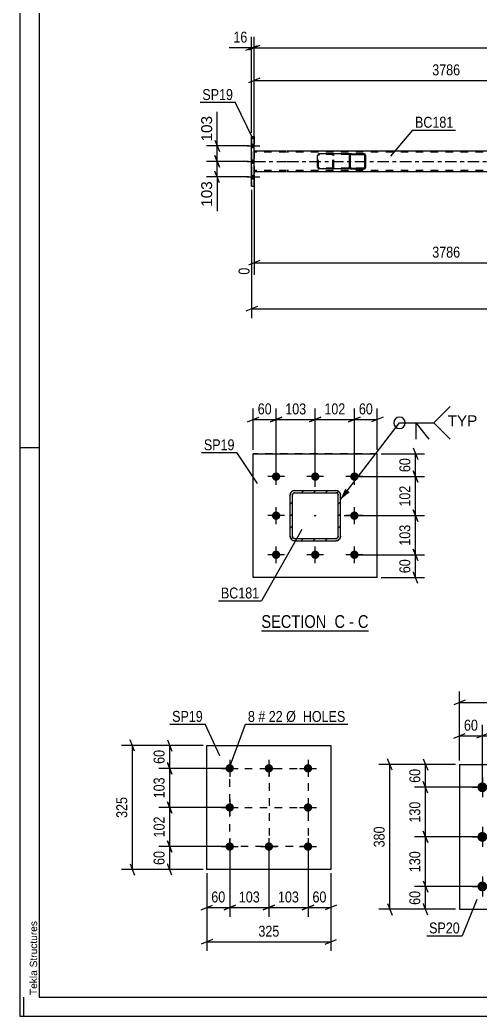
# Model space of a CAD drawing. Header units: millimetres. Extents: x 0 to 841, y 0 to 594.
# Drawn here: x 0 to 120.5, y 0 to 261.2 of the extents above; entities that cross this region are included whole.
import ezdxf

# ---------------------------------------------------------------- set-up
doc = ezdxf.new("R2010")
doc.units = ezdxf.units.MM
doc.linetypes.add('DXK_LINE_DOT2', pattern=[3.9198, 1.9599, -1.9599])
doc.linetypes.add('DXK_LINE_DOT3', pattern=[5.9187, 2.979, -0.9799, 0.9799, -0.9799])
doc.styles.add('Arial', font='ARIAL.TTF', dxfattribs={"height": 0.2})
doc.styles.add('Arial Narrow', font='ARIALN.TTF', dxfattribs={"height": 0.2})

# ---------------------------------------------------------------- blocks, each defined once
blk = doc.blocks.new('Unknown-717034467-1133')
at = {"color": 5, "linetype": 'Continuous'}
for p, q in [((0, 594), (0, 0)), ((5, 589), (5, 5)), ((5, 149), (0, 149)), ((1, 0), (1, 5)), ((5, 5), (836, 5)), ((0, 0), (841, 0))]:
    blk.add_line(p, q, dxfattribs=at)
at = {"color": 174, "linetype": 'Continuous', "style": 'Arial'}
blk.add_text('Tekla Structures', height=1.9102, rotation=90, dxfattribs=at).set_placement((4.5, 5.5))
blk = doc.blocks.new('Unknown-717034467-13 - 2369')
at = {"color": 6, "linetype": 'Continuous'}
blk.add_line((63.24, 101.03), (91.31, 101.03), dxfattribs=at)
at = {"color": 0, "linetype": 'Continuous'}
blk.add_wipeout([(81.35, 101.78), (81.35, 105.28), (63.24, 105.28), (63.24, 101.78)], dxfattribs=at)
at = {"color": 7, "linetype": 'Continuous', "style": 'Arial Narrow'}
blk.add_text('SECTION ', height=3.34, dxfattribs=at).set_placement((63.24, 101.78))
at = {"color": 0, "linetype": 'Continuous'}
blk.add_wipeout([(85.16, 101.78), (85.16, 105.28), (82.4, 105.28), (82.4, 101.78)], dxfattribs=at)
blk.add_wipeout([(87.49, 101.78), (87.49, 105.28), (86.21, 105.28), (86.21, 101.78)], dxfattribs=at)
at = {"color": 7, "linetype": 'Continuous', "style": 'Arial Narrow'}
blk.add_text('C', height=3.34, dxfattribs=at).set_placement((82.4, 101.78))
at = {"color": 0, "linetype": 'Continuous'}
blk.add_wipeout([(91.31, 101.78), (91.31, 105.28), (88.54, 105.28), (88.54, 101.78)], dxfattribs=at)
at = {"color": 7, "linetype": 'Continuous', "style": 'Arial Narrow'}
for s, p in [('C', (88.54, 101.78)), ('-', (86.21, 101.78))]:
    blk.add_text(s, height=3.34, dxfattribs=at).set_placement(p)
blk = doc.blocks.new('Part-717034467-6975 - 6969')
at = {"color": 2, "linetype": 'Continuous'}
for p, q in [((115.13, 65.99), (115.13, 27.99)), ((115.13, 65.99), (153.13, 65.99)), ((153.13, 65.99), (153.13, 27.99)), ((115.13, 27.99), (153.13, 27.99))]:
    blk.add_line(p, q, dxfattribs=at)
blk = doc.blocks.new('Bolt-717034467-7008 - 6969')
at = {"linetype": 'Continuous'}
for points in [[(121.13, 61.29, -1), (121.13, 58.69, -1)], [(134.13, 61.29, -1), (134.13, 58.69, -1)], [(147.13, 61.29, -1), (147.13, 58.69, -1)], [(121.13, 48.29, -1), (121.13, 45.69, -1)], [(147.13, 48.29, -1), (147.13, 45.69, -1)], [(121.13, 35.29, -1), (121.13, 32.69, -1)], [(134.13, 35.29, -1), (134.13, 32.69, -1)], [(147.13, 35.29, -1), (147.13, 32.69, -1)]]:
    blk.add_hatch(color=1, dxfattribs=at).paths.add_polyline_path(points)
at = {"color": 1, "linetype": 'Continuous'}
for p, q in [((121.13, 62.59), (121.13, 57.39)), ((134.13, 62.59), (134.13, 57.39)), ((147.13, 62.59), (147.13, 57.39)), ((118.53, 59.99), (123.73, 59.99)), ((131.53, 59.99), (136.73, 59.99)), ((144.53, 59.99), (149.73, 59.99)), ((121.13, 49.59), (121.13, 44.39)), ((147.13, 49.59), (147.13, 44.39)), ((118.53, 46.99), (123.73, 46.99)), ((144.53, 46.99), (149.73, 46.99)), ((121.13, 36.59), (121.13, 31.39)), ((134.13, 36.59), (134.13, 31.39)), ((147.13, 36.59), (147.13, 31.39)), ((118.53, 33.99), (123.73, 33.99)), ((131.53, 33.99), (136.73, 33.99)), ((144.53, 33.99), (149.73, 33.99))]:
    blk.add_line(p, q, dxfattribs=at)
blk = doc.blocks.new('Bolt-717034467-3202 - 3060')
at = {"linetype": 'Continuous'}
for points in [[(61.34, 227.77), (61.34, 228.65), (60.7, 228.65), (60.7, 227.77)], [(61.34, 227.77), (61.34, 228.65), (60.7, 228.65), (60.7, 227.77)], [(61.34, 227.77), (61.34, 228.65), (60.7, 228.65), (60.7, 227.77)], [(61.34, 223.67), (61.34, 224.55), (60.7, 224.55), (60.7, 223.67)], [(61.34, 223.67), (61.34, 224.55), (60.7, 224.55), (60.7, 223.67)], [(61.34, 219.57), (61.34, 220.45), (60.7, 220.45), (60.7, 219.57)], [(61.34, 219.57), (61.34, 220.45), (60.7, 220.45), (60.7, 219.57)], [(61.34, 219.57), (61.34, 220.45), (60.7, 220.45), (60.7, 219.57)]]:
    blk.add_hatch(color=1, dxfattribs=at).paths.add_polyline_path(points)
at = {"color": 1, "linetype": 'Continuous'}
for p, q in [((59.54, 228.21), (62.86, 228.21)), ((59.54, 228.21), (62.86, 228.21)), ((59.54, 228.21), (62.86, 228.21)), ((60.7, 228.65), (61.34, 228.65)), ((60.7, 228.65), (61.34, 228.65)), ((60.7, 228.65), (61.34, 228.65)), ((60.7, 227.77), (61.34, 227.77)), ((60.7, 227.77), (61.34, 227.77)), ((60.7, 227.77), (61.34, 227.77)), ((59.54, 224.11), (62.86, 224.11)), ((59.54, 224.11), (62.86, 224.11)), ((60.7, 224.55), (61.34, 224.55)), ((60.7, 224.55), (61.34, 224.55)), ((60.7, 223.67), (61.34, 223.67)), ((60.7, 223.67), (61.34, 223.67)), ((59.54, 220.01), (62.86, 220.01)), ((59.54, 220.01), (62.86, 220.01)), ((59.54, 220.01), (62.86, 220.01)), ((60.7, 220.45), (61.34, 220.45)), ((60.7, 220.45), (61.34, 220.45)), ((60.7, 220.45), (61.34, 220.45)), ((60.7, 219.57), (61.34, 219.57)), ((60.7, 219.57), (61.34, 219.57)), ((60.7, 219.57), (61.34, 219.57))]:
    blk.add_line(p, q, dxfattribs=at)
blk = doc.blocks.new('Part-717034467-3149 - 3060')
at = {"color": 2, "linetype": 'Continuous'}
for p, q in [((69.86, 226.75), (61.34, 226.75)), ((728.88, 226.75), (69.96, 226.75)), ((61.34, 221.47), (69.86, 221.47)), ((69.96, 221.47), (161.2, 221.47))]:
    blk.add_line(p, q, dxfattribs=at)
at = {"color": 7, "linetype": 'DXK_LINE_DOT2'}
for p, q in [((61.34, 226.75), (61.34, 226.75)), ((61.34, 226.75), (61.34, 221.47)), ((61.34, 221.47), (61.34, 226.75)), ((61.34, 226.75), (61.34, 226.75)), ((69.86, 226.51), (61.34, 226.51)), ((728.88, 226.51), (69.96, 226.51)), ((69.86, 221.71), (61.34, 221.71)), ((61.34, 221.47), (61.34, 221.47)), ((61.34, 221.47), (61.34, 221.47)), ((728.88, 221.71), (69.96, 221.71))]:
    blk.add_line(p, q, dxfattribs=at)
at = {"color": 7, "linetype": 'DXK_LINE_DOT3'}
for p, q in [((61.34, 224.11), (69.86, 224.11)), ((69.96, 224.11), (728.88, 224.11))]:
    blk.add_line(p, q, dxfattribs=at)
blk = doc.blocks.new('Part-717034467-3191 - 3060')
at = {"linetype": 'Continuous'}
h = blk.add_hatch(dxfattribs=at)
h.set_pattern_fill('', scale=0.7, style=0, pattern_type=0)
h.set_pattern_definition([(45, (90.5284, 225.8123), (-1.57154, 1.57154), [])])
h.paths.add_polyline_path([(90.57, 225.63), (90.53, 225.81), (90.42, 225.97), (90.25, 226.07), (90.06, 226.11), (86.82, 226.11), (86.63, 226.07), (86.46, 225.97), (86.35, 225.81), (86.31, 225.63), (86.31, 222.59), (86.35, 222.4), (86.46, 222.25), (86.63, 222.15), (86.82, 222.11), (90.06, 222.11), (90.25, 222.15), (90.42, 222.25), (90.53, 222.4), (90.57, 222.59)])
h.paths.add_polyline_path([(90.29, 222.5), (90.24, 222.42), (90.15, 222.37), (90.06, 222.35), (86.82, 222.35), (86.72, 222.37), (86.64, 222.42), (86.59, 222.5), (86.57, 222.59), (86.57, 225.63), (86.59, 225.72), (86.64, 225.8), (86.72, 225.85), (86.82, 225.87), (90.06, 225.87), (90.15, 225.85), (90.24, 225.8), (90.29, 225.72), (90.31, 225.63), (90.31, 222.59)])
at = {"color": 2, "linetype": 'Continuous'}
for p, q in [((77.96, 225.63), (78, 225.81)), ((77.96, 222.59), (77.96, 225.63)), ((78.28, 226.07), (78.47, 226.11)), ((86.82, 226.11), (78.47, 226.11)), ((86.35, 225.81), (86.31, 225.63)), ((86.31, 222.59), (86.31, 225.63)), ((86.57, 225.63), (86.59, 225.72)), ((86.57, 222.59), (86.57, 225.63)), ((86.59, 225.72), (86.64, 225.8)), ((86.82, 226.11), (86.63, 226.07)), ((86.64, 225.8), (86.72, 225.85)), ((86.72, 225.85), (86.82, 225.87)), ((86.82, 226.11), (90.06, 226.11)), ((86.82, 225.87), (90.06, 225.87)), ((90.25, 226.07), (90.06, 226.11)), ((90.06, 225.87), (90.15, 225.85)), ((90.15, 225.85), (90.24, 225.8)), ((90.24, 225.8), (90.29, 225.72)), ((90.29, 225.72), (90.31, 225.63)), ((90.31, 222.59), (90.31, 225.63)), ((90.57, 225.63), (90.53, 225.81)), ((90.57, 222.59), (90.57, 225.63)), ((78, 222.4), (77.96, 222.59)), ((78.47, 222.11), (78.28, 222.15)), ((86.82, 222.11), (78.47, 222.11)), ((86.31, 222.59), (86.35, 222.4)), ((86.59, 222.5), (86.57, 222.59)), ((86.64, 222.42), (86.59, 222.5)), ((86.63, 222.15), (86.82, 222.11)), ((86.72, 222.37), (86.64, 222.42)), ((86.82, 222.35), (86.72, 222.37)), ((86.82, 222.35), (90.06, 222.35)), ((86.82, 222.11), (90.06, 222.11)), ((90.15, 222.37), (90.06, 222.35)), ((90.06, 222.11), (90.25, 222.15)), ((90.24, 222.42), (90.15, 222.37)), ((90.29, 222.5), (90.24, 222.42)), ((90.31, 222.59), (90.29, 222.5)), ((90.53, 222.4), (90.57, 222.59))]:
    blk.add_line(p, q, dxfattribs=at)
at = {"color": 7, "linetype": 'DXK_LINE_DOT2'}
for p, q in [((78.24, 225.72), (78.22, 225.63)), ((78.22, 222.59), (78.22, 225.63)), ((78.29, 225.8), (78.24, 225.72)), ((78.37, 225.85), (78.29, 225.8)), ((78.47, 225.87), (78.37, 225.85)), ((90.06, 225.87), (78.47, 225.87)), ((81.71, 226.11), (81.9, 226.07)), ((81.8, 225.85), (81.71, 225.87)), ((81.89, 225.8), (81.8, 225.85)), ((81.94, 225.72), (81.89, 225.8)), ((81.96, 225.63), (81.94, 225.72)), ((81.96, 222.59), (81.96, 225.63)), ((82.18, 225.81), (82.22, 225.63)), ((82.22, 222.59), (82.22, 225.63)), ((90.06, 226.11), (86.82, 226.11)), ((78.22, 222.59), (78.24, 222.5)), ((78.24, 222.5), (78.29, 222.42)), ((78.29, 222.42), (78.37, 222.37)), ((78.37, 222.37), (78.47, 222.35)), ((90.06, 222.35), (78.47, 222.35)), ((81.71, 222.35), (81.8, 222.37)), ((81.9, 222.15), (81.71, 222.11)), ((81.8, 222.37), (81.89, 222.42)), ((81.89, 222.42), (81.94, 222.5)), ((81.94, 222.5), (81.96, 222.59)), ((82.22, 222.59), (82.18, 222.4)), ((90.06, 222.11), (86.82, 222.11))]:
    blk.add_line(p, q, dxfattribs=at)
at = {"color": 2, "linetype": 'Continuous'}
for centre, start, end in [((78.45, 225.61), 110.7583, 155.6801), ((86.8, 225.61), 110.7583, 155.68), ((90.08, 225.61), 24.32, 69.2417), ((78.45, 222.61), 204.3199, 249.2417), ((86.8, 222.61), 204.32, 249.2417), ((90.08, 222.61), 290.7583, 335.68)]:
    blk.add_arc(centre, 0.496, start, end, dxfattribs=at)
at = {"color": 7, "linetype": 'DXK_LINE_DOT2'}
for centre, start, end in [((81.73, 225.61), 24.3199, 69.2417), ((81.73, 222.61), 290.7583, 335.6801)]:
    blk.add_arc(centre, 0.496, start, end, dxfattribs=at)
blk = doc.blocks.new('Part-717034467-3260 - 3060')
at = {"color": 2, "linetype": 'Continuous'}
for p, q in [((60.7, 230.61), (61.34, 230.61)), ((60.7, 217.61), (60.7, 230.61)), ((61.34, 217.61), (61.34, 230.61)), ((60.7, 217.61), (61.34, 217.61))]:
    blk.add_line(p, q, dxfattribs=at)
at = {"color": 7, "linetype": 'DXK_LINE_DOT2'}
for p, q in [((60.7, 230.61), (60.7, 230.61)), ((60.7, 230.61), (60.7, 217.61)), ((61.34, 230.61), (61.34, 217.61)), ((60.7, 217.61), (60.7, 217.61))]:
    blk.add_line(p, q, dxfattribs=at)
blk = doc.blocks.new('Bolt-717034467-2458 - 2369')
at = {"linetype": 'Continuous'}
for points in [[(67.11, 140.36, -1), (67.11, 142.56, -1)], [(77.36, 140.36, -1), (77.36, 142.56, -1)], [(87.61, 140.36, -1), (87.61, 142.56, -1)], [(67.11, 130.11, -1), (67.11, 132.31, -1)], [(87.61, 130.11, -1), (87.61, 132.31, -1)], [(67.11, 119.86, -1), (67.11, 122.06, -1)], [(77.36, 119.86, -1), (77.36, 122.06, -1)], [(87.61, 119.86, -1), (87.61, 122.06, -1)]]:
    blk.add_hatch(color=1, dxfattribs=at).paths.add_polyline_path(points)
at = {"color": 1, "linetype": 'Continuous'}
for p, q in [((67.11, 139.26), (67.11, 143.66)), ((77.36, 139.26), (77.36, 143.66)), ((87.61, 139.26), (87.61, 143.66)), ((69.31, 141.46), (64.91, 141.46)), ((79.56, 141.46), (75.16, 141.46)), ((89.81, 141.46), (85.41, 141.46)), ((67.11, 129.01), (67.11, 133.41)), ((87.61, 129.01), (87.61, 133.41)), ((69.31, 131.21), (64.91, 131.21)), ((89.81, 131.21), (85.41, 131.21)), ((67.11, 118.76), (67.11, 123.16)), ((77.36, 118.76), (77.36, 123.16)), ((87.61, 118.76), (87.61, 123.16)), ((69.31, 120.96), (64.91, 120.96)), ((79.56, 120.96), (75.16, 120.96)), ((89.81, 120.96), (85.41, 120.96))]:
    blk.add_line(p, q, dxfattribs=at)
blk = doc.blocks.new('Part-717034467-2464 - 2369')
at = {"color": 2, "linetype": 'Continuous'}
for p, q in [((61.11, 147.46), (93.61, 147.46)), ((61.11, 114.96), (61.11, 147.46)), ((93.61, 114.96), (93.61, 147.46)), ((93.61, 114.96), (61.11, 114.96))]:
    blk.add_line(p, q, dxfattribs=at)
at = {"color": 7, "linetype": 'DXK_LINE_DOT2'}
for p, q in [((93.61, 147.46), (61.11, 147.46)), ((93.61, 114.96), (61.11, 114.96))]:
    blk.add_line(p, q, dxfattribs=at)
blk = doc.blocks.new('Part-717034467-2473 - 2369')
at = {"linetype": 'Continuous'}
h = blk.add_hatch(dxfattribs=at)
h.set_pattern_fill('', scale=0.7, style=0, pattern_type=0)
h.set_pattern_definition([(45, (83.2224, 124.701), (-1.57154, 1.57154), [])])
h.paths.add_polyline_path([(82.76, 124.61), (83.22, 124.7), (83.61, 124.96), (83.87, 125.35), (83.96, 125.81), (83.96, 136.61), (83.87, 137.07), (83.61, 137.46), (83.22, 137.72), (82.76, 137.81), (71.96, 137.81), (71.5, 137.72), (71.11, 137.46), (70.85, 137.07), (70.76, 136.61), (70.76, 125.81), (70.85, 125.35), (71.11, 124.96), (71.5, 124.7), (71.96, 124.61)])
h.paths.add_polyline_path([(71.96, 125.21), (71.73, 125.26), (71.54, 125.39), (71.41, 125.58), (71.36, 125.81), (71.36, 136.61), (71.41, 136.84), (71.54, 137.03), (71.73, 137.16), (71.96, 137.21), (82.76, 137.21), (82.99, 137.16), (83.19, 137.03), (83.32, 136.84), (83.36, 136.61), (83.36, 125.81), (83.32, 125.58), (83.19, 125.39), (82.99, 125.26), (82.76, 125.21)])
blk.add_hatch(color=30, dxfattribs=at).paths.add_polyline_path([(77.36, 131.11, -1), (77.36, 131.31, -1)])
at = {"color": 7, "linetype": 'DXK_LINE_DOT2'}
for p, q in [((70.76, 136.61), (70.85, 137.07)), ((70.76, 125.81), (70.76, 136.61)), ((71.41, 136.84), (71.36, 136.61)), ((71.36, 125.81), (71.36, 136.61)), ((71.54, 137.03), (71.41, 136.84)), ((71.5, 137.72), (71.96, 137.81)), ((71.73, 137.16), (71.54, 137.03)), ((71.96, 137.21), (71.73, 137.16)), ((71.96, 137.81), (82.76, 137.81)), ((71.96, 137.21), (82.76, 137.21)), ((82.76, 137.81), (83.22, 137.72)), ((82.99, 137.16), (82.76, 137.21)), ((83.19, 137.03), (82.99, 137.16)), ((83.32, 136.84), (83.19, 137.03)), ((83.36, 136.61), (83.32, 136.84)), ((83.36, 125.81), (83.36, 136.61)), ((83.87, 137.07), (83.96, 136.61)), ((83.96, 125.81), (83.96, 136.61)), ((70.85, 125.35), (70.76, 125.81)), ((71.36, 125.81), (71.41, 125.58)), ((71.41, 125.58), (71.54, 125.39)), ((71.54, 125.39), (71.73, 125.26)), ((82.99, 125.26), (83.19, 125.39)), ((83.19, 125.39), (83.32, 125.58)), ((83.32, 125.58), (83.36, 125.81)), ((83.96, 125.81), (83.87, 125.35)), ((71.96, 124.61), (71.5, 124.7)), ((71.73, 125.26), (71.96, 125.21)), ((71.96, 125.21), (82.76, 125.21)), ((71.96, 124.61), (82.76, 124.61)), ((82.76, 125.21), (82.99, 125.26)), ((83.22, 124.7), (82.76, 124.61))]:
    blk.add_line(p, q, dxfattribs=at)
at = {"color": 2, "linetype": 'Continuous'}
for p, q in [((70.85, 137.07), (70.76, 136.61)), ((70.76, 125.81), (70.76, 136.61)), ((71.36, 136.61), (71.41, 136.84)), ((71.36, 125.81), (71.36, 136.61)), ((71.41, 136.84), (71.54, 137.03)), ((71.96, 137.81), (71.5, 137.72)), ((71.54, 137.03), (71.73, 137.16)), ((71.73, 137.16), (71.96, 137.21)), ((71.96, 137.81), (82.76, 137.81)), ((71.96, 137.21), (82.76, 137.21)), ((83.22, 137.72), (82.76, 137.81)), ((82.76, 137.21), (82.99, 137.16)), ((82.99, 137.16), (83.19, 137.03)), ((83.19, 137.03), (83.32, 136.84)), ((83.32, 136.84), (83.36, 136.61)), ((83.36, 125.81), (83.36, 136.61)), ((83.96, 136.61), (83.87, 137.07)), ((83.96, 125.81), (83.96, 136.61)), ((70.76, 125.81), (70.85, 125.35)), ((71.41, 125.58), (71.36, 125.81)), ((71.54, 125.39), (71.41, 125.58)), ((71.73, 125.26), (71.54, 125.39)), ((83.19, 125.39), (82.99, 125.26)), ((83.32, 125.58), (83.19, 125.39)), ((83.36, 125.81), (83.32, 125.58)), ((83.87, 125.35), (83.96, 125.81)), ((71.5, 124.7), (71.96, 124.61)), ((71.96, 125.21), (71.73, 125.26)), ((71.96, 125.21), (82.76, 125.21)), ((71.96, 124.61), (82.76, 124.61)), ((82.99, 125.26), (82.76, 125.21)), ((82.76, 124.61), (83.22, 124.7))]:
    blk.add_line(p, q, dxfattribs=at)
at = {"color": 7, "linetype": 'DXK_LINE_DOT3'}
blk.add_line((77.36, 131.21), (77.36, 131.21), dxfattribs=at)
at = {"color": 30, "linetype": 'DXK_LINE_DOT3'}
blk.add_line((77.36, 131.21), (77.36, 131.21), dxfattribs=at)
at = {"color": 30, "linetype": 'Continuous'}
blk.add_circle((77.36, 131.21), 0.1, dxfattribs=at)
at = {"color": 7, "linetype": 'DXK_LINE_DOT2'}
for centre, start, end in [((71.96, 136.61), 112.5, 157.5), ((82.76, 136.61), 22.5, 67.5), ((71.96, 125.81), 202.5, 247.5), ((82.76, 125.81), 292.5, 337.5)]:
    blk.add_arc(centre, 1.2, start, end, dxfattribs=at)
at = {"color": 2, "linetype": 'Continuous'}
for centre, start, end in [((71.96, 136.61), 112.5, 157.5), ((82.76, 136.61), 22.5, 67.5), ((71.96, 125.81), 202.5, 247.5), ((82.76, 125.81), 292.5, 337.5)]:
    blk.add_arc(centre, 1.2, start, end, dxfattribs=at)
blk = doc.blocks.new('Bolt-717034467-7796 - 7762')
at = {"linetype": 'Continuous'}
for points in [[(54.96, 66.05, -1), (54.96, 63.85, -1)], [(65.21, 66.05, -1), (65.21, 63.85, -1)], [(75.46, 66.05, -1), (75.46, 63.85, -1)], [(54.96, 55.8, -1), (54.96, 53.6, -1)], [(75.46, 55.8, -1), (75.46, 53.6, -1)], [(54.96, 45.55, -1), (54.96, 43.35, -1)], [(65.21, 45.55, -1), (65.21, 43.35, -1)], [(75.46, 45.55, -1), (75.46, 43.35, -1)]]:
    blk.add_hatch(color=1, dxfattribs=at).paths.add_polyline_path(points)
at = {"color": 1, "linetype": 'Continuous'}
for p, q in [((54.96, 67.15), (54.96, 62.75)), ((65.21, 67.15), (65.21, 62.75)), ((75.46, 67.15), (75.46, 62.75)), ((52.76, 64.95), (57.16, 64.95)), ((63.01, 64.95), (67.41, 64.95)), ((73.26, 64.95), (77.66, 64.95)), ((54.96, 56.9), (54.96, 52.5)), ((75.46, 56.9), (75.46, 52.5)), ((52.76, 54.7), (57.16, 54.7)), ((73.26, 54.7), (77.66, 54.7)), ((52.76, 44.45), (57.16, 44.45)), ((54.96, 46.65), (54.96, 42.25)), ((63.01, 44.45), (67.41, 44.45)), ((65.21, 46.65), (65.21, 42.25)), ((73.26, 44.45), (77.66, 44.45)), ((75.46, 46.65), (75.46, 42.25))]:
    blk.add_line(p, q, dxfattribs=at)
blk = doc.blocks.new('Part-717034467-7801 - 7762')
at = {"color": 2, "linetype": 'Continuous'}
for p, q in [((48.96, 38.45), (48.96, 70.95)), ((48.96, 70.95), (81.46, 70.95)), ((81.46, 70.95), (81.46, 38.45)), ((81.46, 38.45), (48.96, 38.45))]:
    blk.add_line(p, q, dxfattribs=at)
blk = doc.blocks.new('Rectangle-717034467-7888 - 7762')
at = {"color": 1, "linetype": 'DXK_LINE_DOT2'}
blk.add_lwpolyline([(54.96, 64.95), (75.46, 64.95), (75.46, 44.45), (54.96, 44.45), (54.96, 64.95)], close=True, dxfattribs=at)
blk = doc.blocks.new('Line-717034467-7874 - 7762')
at = {"color": 1, "linetype": 'DXK_LINE_DOT2'}
blk.add_line((54.96, 54.65), (75.46, 54.65), dxfattribs=at)
blk = doc.blocks.new('Line-717034467-7881 - 7762')
at = {"color": 1, "linetype": 'DXK_LINE_DOT2'}
blk.add_line((65.26, 64.95), (65.26, 44.45), dxfattribs=at)
blk = doc.blocks.new('StraightDimension-717034467-7035 - 6969')
at = {"color": 7, "linetype": 'Continuous'}
for p, q in [((114.13, 65.99), (94.03, 65.99)), ((97.48, 64.49), (96.28, 67.49)), ((96.88, 27.99), (96.88, 65.99)), ((96.28, 29.49), (97.48, 26.49)), ((114.13, 27.99), (94.03, 27.99))]:
    blk.add_line(p, q, dxfattribs=at)
at = {"color": 0}
blk.add_wipeout([(96.13, 50.33), (91.93, 50.33), (91.93, 43.64), (96.13, 43.64)], dxfattribs=at)
at = {"color": 3, "style": 'Arial Narrow'}
blk.add_text('380', height=2.863, rotation=90.0002, dxfattribs=at).set_placement((95.53, 44.24))
blk = doc.blocks.new('StraightDimension-717034467-7010 - 6969')
at = {"color": 7, "linetype": 'Continuous'}
for p, q in [((114.13, 65.99), (103.37, 65.99)), ((105.62, 67.49), (106.82, 64.49)), ((106.22, 59.99), (106.22, 65.99)), ((106.82, 58.49), (105.62, 61.49)), ((120.13, 59.99), (103.37, 59.99))]:
    blk.add_line(p, q, dxfattribs=at)
at = {"color": 0}
blk.add_wipeout([(105.47, 65.41), (101.27, 65.41), (101.27, 60.56), (105.47, 60.56)], dxfattribs=at)
at = {"color": 3, "style": 'Arial Narrow'}
blk.add_text('60', height=2.863, rotation=90.0002, dxfattribs=at).set_placement((104.87, 61.16))
blk = doc.blocks.new('StraightDimension-717034467-7020 - 6969')
at = {"color": 7, "linetype": 'Continuous'}
for p, q in [((120.13, 33.99), (103.37, 33.99)), ((105.62, 35.49), (106.82, 32.49)), ((106.22, 27.99), (106.22, 33.99)), ((106.82, 26.49), (105.62, 29.49)), ((114.13, 27.99), (103.37, 27.99))]:
    blk.add_line(p, q, dxfattribs=at)
at = {"color": 0}
blk.add_wipeout([(105.47, 33.41), (101.27, 33.41), (101.27, 28.56), (105.47, 28.56)], dxfattribs=at)
at = {"color": 3, "style": 'Arial Narrow'}
blk.add_text('60', height=2.863, rotation=90.0002, dxfattribs=at).set_placement((104.87, 29.16))
blk = doc.blocks.new('StraightDimension-717034467-7056 - 6969')
at = {"color": 7, "linetype": 'Continuous'}
for p, q in [((115.13, 66.99), (115.13, 76.34)), ((121.13, 60.99), (121.13, 76.34)), ((113.63, 72.89), (116.63, 74.09)), ((115.13, 73.49), (121.13, 73.49)), ((122.63, 74.09), (119.63, 72.89))]:
    blk.add_line(p, q, dxfattribs=at)
at = {"color": 0}
blk.add_wipeout([(120.56, 74.24), (120.56, 78.44), (115.71, 78.44), (115.71, 74.24)], dxfattribs=at)
at = {"color": 3, "style": 'Arial Narrow'}
blk.add_text('60', height=2.863, dxfattribs=at).set_placement((116.31, 74.84))
blk = doc.blocks.new('StraightDimension-717034467-12514 - 6969')
at = {"color": 7, "linetype": 'Continuous'}
for p, q in [((106.82, 58.49), (105.62, 61.49)), ((120.13, 59.99), (103.37, 59.99)), ((106.22, 46.99), (106.22, 59.99)), ((105.62, 48.49), (106.82, 45.49)), ((120.13, 46.99), (103.37, 46.99))]:
    blk.add_line(p, q, dxfattribs=at)
at = {"color": 0}
blk.add_wipeout([(105.47, 56.83), (101.27, 56.83), (101.27, 50.14), (105.47, 50.14)], dxfattribs=at)
at = {"color": 3, "style": 'Arial Narrow'}
blk.add_text('130', height=2.863, rotation=90.0002, dxfattribs=at).set_placement((104.87, 50.74))
blk = doc.blocks.new('StraightDimension-717034467-7071 - 6969')
at = {"color": 7, "linetype": 'Continuous'}
for p, q in [((115.13, 66.99), (115.13, 85.07)), ((153.13, 66.99), (153.13, 85.07)), ((116.63, 82.82), (113.63, 81.62)), ((115.13, 82.22), (153.13, 82.22)), ((151.63, 81.62), (154.63, 82.82))]:
    blk.add_line(p, q, dxfattribs=at)
at = {"color": 0}
blk.add_wipeout([(137.48, 82.97), (137.48, 87.17), (130.79, 87.17), (130.79, 82.97)], dxfattribs=at)
at = {"color": 3, "style": 'Arial Narrow'}
blk.add_text('380', height=2.863, dxfattribs=at).set_placement((131.39, 83.57))
blk = doc.blocks.new('StraightDimension-717034467-12512 - 6969')
at = {"color": 7, "linetype": 'Continuous'}
for p, q in [((106.82, 45.49), (105.62, 48.49)), ((120.13, 46.99), (103.37, 46.99)), ((106.22, 33.99), (106.22, 46.99)), ((120.13, 33.99), (103.37, 33.99)), ((105.62, 35.49), (106.82, 32.49))]:
    blk.add_line(p, q, dxfattribs=at)
at = {"color": 0}
blk.add_wipeout([(105.47, 43.83), (101.27, 43.83), (101.27, 37.14), (105.47, 37.14)], dxfattribs=at)
at = {"color": 3, "style": 'Arial Narrow'}
blk.add_text('130', height=2.863, rotation=90.0002, dxfattribs=at).set_placement((104.87, 37.74))
blk = doc.blocks.new('StraightDimension-717034467-12534 - 6969')
at = {"color": 7, "linetype": 'Continuous'}
for p, q in [((121.13, 60.99), (121.13, 76.34)), ((134.13, 60.99), (134.13, 76.34)), ((122.63, 74.09), (119.63, 72.89)), ((121.13, 73.49), (134.13, 73.49)), ((132.63, 72.89), (135.63, 74.09))]:
    blk.add_line(p, q, dxfattribs=at)
at = {"color": 0}
blk.add_wipeout([(130.98, 74.24), (130.98, 78.44), (124.29, 78.44), (124.29, 74.24)], dxfattribs=at)
at = {"color": 3, "style": 'Arial Narrow'}
blk.add_text('130', height=2.863, dxfattribs=at).set_placement((124.89, 74.84))
blk = doc.blocks.new('StraightDimension-717034467-8410 - 3060')
at = {"color": 7, "linetype": 'Continuous'}
for p, q in [((60.7, 231.61), (60.7, 256.75)), ((61.34, 231.61), (61.34, 256.75)), ((59.2, 253.3), (62.2, 254.5)), ((62.84, 254.5), (59.84, 253.3)), ((60.7, 253.9), (61.34, 253.9))]:
    blk.add_line(p, q, dxfattribs=at)
at = {"color": 0}
blk.add_wipeout([(60.18, 254.65), (60.18, 258.85), (55.32, 258.85), (55.32, 254.65)], dxfattribs=at)
at = {"color": 7, "linetype": 'Continuous'}
blk.add_line((60.7, 253.9), (54.8, 253.9), dxfattribs=at)
blk.add_line((60.7, 253.9), (54.8, 253.9), dxfattribs=at)
at = {"color": 3, "style": 'Arial Narrow'}
blk.add_text('16', height=2.863, dxfattribs=at).set_placement((55.92, 255.25))
blk = doc.blocks.new('StraightDimension-717034467-3408 - 3060')
at = {"color": 7, "linetype": 'Continuous'}
for p, q in [((59.91, 228.21), (48.84, 228.21)), ((51.09, 229.71), (52.29, 226.71)), ((51.69, 224.11), (51.69, 228.21)), ((52.29, 222.61), (51.09, 225.61)), ((59.91, 224.11), (48.84, 224.11))]:
    blk.add_line(p, q, dxfattribs=at)
at = {"color": 0}
blk.add_wipeout([(50.94, 236.6), (46.74, 236.6), (46.74, 228.73), (50.94, 228.73)], dxfattribs=at)
at = {"color": 7, "linetype": 'Continuous'}
blk.add_line((51.69, 228.21), (51.69, 237.13), dxfattribs=at)
blk.add_line((51.69, 228.21), (51.69, 237.13), dxfattribs=at)
at = {"color": 3, "style": 'Arial'}
blk.add_text('103', height=2.865, rotation=90.0002, dxfattribs=at).set_placement((50.34, 229.33))
blk = doc.blocks.new('StraightDimension-717034467-3418 - 3060')
at = {"color": 7, "linetype": 'Continuous'}
for p, q in [((51.09, 225.61), (52.29, 222.61)), ((59.91, 224.11), (48.84, 224.11)), ((51.69, 220.01), (51.69, 224.11)), ((59.91, 220.01), (48.84, 220.01)), ((52.29, 218.51), (51.09, 221.51))]:
    blk.add_line(p, q, dxfattribs=at)
at = {"color": 0}
blk.add_wipeout([(50.94, 219.48), (46.74, 219.48), (46.74, 211.61), (50.94, 211.61)], dxfattribs=at)
at = {"color": 7, "linetype": 'Continuous'}
blk.add_line((51.69, 220.01), (51.69, 211.09), dxfattribs=at)
blk.add_line((51.69, 220.01), (51.69, 211.09), dxfattribs=at)
at = {"color": 3, "style": 'Arial'}
blk.add_text('103', height=2.865, rotation=90.0002, dxfattribs=at).set_placement((50.34, 212.21))
blk = doc.blocks.new('StraightDimension-717034467-3429 - 3060')
at = {"color": 7, "linetype": 'Continuous'}
for p, q in [((61.34, 220.47), (61.34, 194.4)), ((162, 220.07), (162, 188.92)), ((62.84, 198.13), (59.84, 196.93)), ((61.34, 197.53), (162, 197.53)), ((160.5, 196.93), (163.5, 198.13))]:
    blk.add_line(p, q, dxfattribs=at)
at = {"color": 0}
blk.add_wipeout([(115.93, 198.28), (115.93, 202.48), (107.41, 202.48), (107.41, 198.28)], dxfattribs=at)
at = {"color": 0, "linetype": 'Continuous'}
for points in [[(60.74, 196.83), (56.54, 196.83), (56.54, 193.8), (60.74, 193.8)], [(161.4, 196.83), (157.2, 196.83), (157.2, 188.32), (161.4, 188.32)]]:
    blk.add_wipeout(points, dxfattribs=at)
at = {"color": 3, "style": 'Arial Narrow'}
blk.add_text('3786', height=2.863, dxfattribs=at).set_placement((108.01, 198.88))
at = {"color": 3, "linetype": 'Continuous', "style": 'Arial Narrow'}
for s, height, p in [('0', 2.86, (60.14, 194.4)), ('3786', 2.863, (160.8, 188.92))]:
    blk.add_text(s, height=height, rotation=90.0002, dxfattribs=at).set_placement(p)
blk = doc.blocks.new('StraightDimension-717034467-3480 - 3060')
at = {"color": 7, "linetype": 'Continuous'}
for p, q in [((61.34, 227.75), (61.34, 248.17)), ((162, 228.15), (162, 248.17)), ((62.84, 245.92), (59.84, 244.72)), ((160.5, 244.72), (163.5, 245.92)), ((61.34, 245.32), (162, 245.32))]:
    blk.add_line(p, q, dxfattribs=at)
at = {"color": 0}
blk.add_wipeout([(115.93, 246.07), (115.93, 250.27), (107.41, 250.27), (107.41, 246.07)], dxfattribs=at)
at = {"color": 3, "style": 'Arial Narrow'}
blk.add_text('3786', height=2.863, dxfattribs=at).set_placement((108.01, 246.67))
blk = doc.blocks.new('StraightDimension-717034467-3575 - 3060')
at = {"color": 7, "linetype": 'Continuous'}
for p, q in [((60.7, 216.61), (60.7, 183.02)), ((62.2, 186.02), (59.2, 184.82)), ((60.7, 185.42), (738.14, 185.42))]:
    blk.add_line(p, q, dxfattribs=at)
blk = doc.blocks.new('StraightDimension-717034467-8409 - 3060')
at = {"color": 7, "linetype": 'Continuous'}
for p, q in [((61.34, 231.61), (61.34, 256.75)), ((62.84, 254.5), (59.84, 253.3)), ((61.34, 253.9), (737.5, 253.9))]:
    blk.add_line(p, q, dxfattribs=at)
blk = doc.blocks.new('StraightDimension-717034467-2566 - 2369')
at = {"color": 7, "linetype": 'Continuous'}
for p, q in [((86.11, 155.82), (89.11, 157.02)), ((87.61, 142.46), (87.61, 159.27)), ((95.11, 157.02), (92.11, 155.82)), ((93.61, 148.46), (93.61, 159.27)), ((87.61, 156.42), (93.61, 156.42))]:
    blk.add_line(p, q, dxfattribs=at)
at = {"color": 0}
blk.add_wipeout([(93.04, 157.17), (93.04, 161.37), (88.19, 161.37), (88.19, 157.17)], dxfattribs=at)
at = {"color": 3, "style": 'Arial Narrow'}
blk.add_text('60', height=2.863, dxfattribs=at).set_placement((88.79, 157.77))
blk = doc.blocks.new('StraightDimension-717034467-2567 - 2369')
at = {"color": 7, "linetype": 'Continuous'}
for p, q in [((75.86, 155.82), (78.86, 157.02)), ((77.36, 138.81), (77.36, 159.27)), ((89.11, 157.02), (86.11, 155.82)), ((87.61, 142.46), (87.61, 159.27)), ((77.36, 156.42), (87.61, 156.42))]:
    blk.add_line(p, q, dxfattribs=at)
at = {"color": 0}
blk.add_wipeout([(85.83, 157.17), (85.83, 161.37), (79.15, 161.37), (79.15, 157.17)], dxfattribs=at)
at = {"color": 3, "style": 'Arial Narrow'}
blk.add_text('102', height=2.863, dxfattribs=at).set_placement((79.75, 157.77))
blk = doc.blocks.new('StraightDimension-717034467-2557 - 2369')
at = {"color": 7, "linetype": 'Continuous'}
for p, q in [((103.01, 148.96), (104.21, 145.96)), ((94.61, 147.46), (106.01, 147.46)), ((103.61, 141.46), (103.61, 147.46)), ((88.61, 141.46), (106.01, 141.46)), ((104.21, 139.96), (103.01, 142.96))]:
    blk.add_line(p, q, dxfattribs=at)
at = {"color": 0}
blk.add_wipeout([(102.86, 146.89), (98.66, 146.89), (98.66, 142.03), (102.86, 142.03)], dxfattribs=at)
at = {"color": 3, "style": 'Arial Narrow'}
blk.add_text('60', height=2.863, rotation=90.0002, dxfattribs=at).set_placement((102.26, 142.63))
blk = doc.blocks.new('StraightDimension-717034467-2558 - 2369')
at = {"color": 7, "linetype": 'Continuous'}
for p, q in [((88.61, 141.46), (106.01, 141.46)), ((103.01, 142.96), (104.21, 139.96)), ((103.61, 131.21), (103.61, 141.46)), ((84.96, 131.21), (106.01, 131.21)), ((104.21, 129.71), (103.01, 132.71))]:
    blk.add_line(p, q, dxfattribs=at)
at = {"color": 0}
blk.add_wipeout([(102.86, 139.68), (98.66, 139.68), (98.66, 132.99), (102.86, 132.99)], dxfattribs=at)
at = {"color": 3, "style": 'Arial Narrow'}
blk.add_text('102', height=2.863, rotation=90.0002, dxfattribs=at).set_placement((102.26, 133.59))
blk = doc.blocks.new('StraightDimension-717034467-2561 - 2369')
at = {"color": 7, "linetype": 'Continuous'}
for p, q in [((84.96, 131.21), (106.01, 131.21)), ((103.01, 132.71), (104.21, 129.71)), ((103.61, 120.96), (103.61, 131.21)), ((88.61, 120.96), (106.01, 120.96)), ((104.21, 119.46), (103.01, 122.46))]:
    blk.add_line(p, q, dxfattribs=at)
at = {"color": 0}
blk.add_wipeout([(102.86, 129.43), (98.66, 129.43), (98.66, 122.74), (102.86, 122.74)], dxfattribs=at)
at = {"color": 3, "style": 'Arial Narrow'}
blk.add_text('103', height=2.863, rotation=90.0002, dxfattribs=at).set_placement((102.26, 123.34))
blk = doc.blocks.new('StraightDimension-717034467-2564 - 2369')
at = {"color": 7, "linetype": 'Continuous'}
for p, q in [((88.61, 120.96), (106.01, 120.96)), ((103.01, 122.46), (104.21, 119.46)), ((103.61, 114.96), (103.61, 120.96)), ((94.61, 114.96), (106.01, 114.96)), ((104.21, 113.46), (103.01, 116.46))]:
    blk.add_line(p, q, dxfattribs=at)
at = {"color": 0}
blk.add_wipeout([(102.86, 120.39), (98.66, 120.39), (98.66, 115.53), (102.86, 115.53)], dxfattribs=at)
at = {"color": 3, "style": 'Arial Narrow'}
blk.add_text('60', height=2.863, rotation=90.0002, dxfattribs=at).set_placement((102.26, 116.13))
blk = doc.blocks.new('StraightDimension-717034467-2571 - 2369')
at = {"color": 7, "linetype": 'Continuous'}
for p, q in [((65.61, 155.82), (68.61, 157.02)), ((67.11, 142.46), (67.11, 159.27)), ((78.86, 157.02), (75.86, 155.82)), ((77.36, 138.81), (77.36, 159.27)), ((67.11, 156.42), (77.36, 156.42))]:
    blk.add_line(p, q, dxfattribs=at)
at = {"color": 0}
blk.add_wipeout([(75.58, 157.17), (75.58, 161.37), (68.9, 161.37), (68.9, 157.17)], dxfattribs=at)
at = {"color": 3, "style": 'Arial Narrow'}
blk.add_text('103', height=2.863, dxfattribs=at).set_placement((69.5, 157.77))
blk = doc.blocks.new('StraightDimension-717034467-2575 - 2369')
at = {"color": 7, "linetype": 'Continuous'}
for p, q in [((59.61, 155.82), (62.61, 157.02)), ((61.11, 148.46), (61.11, 159.27)), ((68.61, 157.02), (65.61, 155.82)), ((67.11, 142.46), (67.11, 159.27)), ((61.11, 156.42), (67.11, 156.42))]:
    blk.add_line(p, q, dxfattribs=at)
at = {"color": 0}
blk.add_wipeout([(66.54, 157.17), (66.54, 161.37), (61.69, 161.37), (61.69, 157.17)], dxfattribs=at)
at = {"color": 3, "style": 'Arial Narrow'}
blk.add_text('60', height=2.863, dxfattribs=at).set_placement((62.29, 157.77))
blk = doc.blocks.new('StraightDimension-717034467-7860 - 7762')
at = {"color": 7, "linetype": 'Continuous'}
for p, q in [((47.96, 70.95), (36.38, 70.95)), ((38.63, 72.45), (39.83, 69.45)), ((39.23, 64.95), (39.23, 70.95)), ((39.83, 63.45), (38.63, 66.45)), ((53.96, 64.95), (36.38, 64.95))]:
    blk.add_line(p, q, dxfattribs=at)
at = {"color": 0}
blk.add_wipeout([(38.48, 70.38), (34.28, 70.38), (34.28, 65.53), (38.48, 65.53)], dxfattribs=at)
at = {"color": 3, "style": 'Arial Narrow'}
blk.add_text('60', height=2.863, rotation=90.0002, dxfattribs=at).set_placement((37.88, 66.13))
blk = doc.blocks.new('StraightDimension-717034467-12829 - 7762')
at = {"color": 7, "linetype": 'Continuous'}
for p, q in [((38.63, 56.2), (39.83, 53.2)), ((53.96, 54.7), (36.38, 54.7)), ((39.23, 44.45), (39.23, 54.7)), ((53.96, 44.45), (36.38, 44.45)), ((39.83, 42.95), (38.63, 45.95))]:
    blk.add_line(p, q, dxfattribs=at)
at = {"color": 0}
blk.add_wipeout([(38.48, 52.92), (34.28, 52.92), (34.28, 46.24), (38.48, 46.24)], dxfattribs=at)
at = {"color": 3, "style": 'Arial Narrow'}
blk.add_text('102', height=2.863, rotation=90.0002, dxfattribs=at).set_placement((37.88, 46.84))
blk = doc.blocks.new('StraightDimension-717034467-7817 - 7762')
at = {"color": 7, "linetype": 'Continuous'}
for p, q in [((54.96, 43.45), (54.96, 26.05)), ((48.96, 37.45), (48.96, 26.05)), ((47.46, 27.85), (50.46, 29.05)), ((56.46, 29.05), (53.46, 27.85)), ((48.96, 28.45), (54.96, 28.45))]:
    blk.add_line(p, q, dxfattribs=at)
at = {"color": 0}
blk.add_wipeout([(54.39, 29.2), (54.39, 33.4), (49.53, 33.4), (49.53, 29.2)], dxfattribs=at)
at = {"color": 3, "style": 'Arial Narrow'}
blk.add_text('60', height=2.863, dxfattribs=at).set_placement((50.13, 29.8))
blk = doc.blocks.new('StraightDimension-717034467-7803 - 7762')
at = {"color": 7, "linetype": 'Continuous'}
for p, q in [((75.46, 43.45), (75.46, 26.05)), ((81.46, 37.45), (81.46, 26.05)), ((73.96, 27.85), (76.96, 29.05)), ((82.96, 29.05), (79.96, 27.85)), ((75.46, 28.45), (81.46, 28.45))]:
    blk.add_line(p, q, dxfattribs=at)
at = {"color": 0}
blk.add_wipeout([(80.89, 29.2), (80.89, 33.4), (76.03, 33.4), (76.03, 29.2)], dxfattribs=at)
at = {"color": 3, "style": 'Arial Narrow'}
blk.add_text('60', height=2.863, dxfattribs=at).set_placement((76.63, 29.8))
blk = doc.blocks.new('StraightDimension-717034467-7828 - 7762')
at = {"color": 7, "linetype": 'Continuous'}
for p, q in [((48.96, 37.45), (48.96, 17.08)), ((81.46, 37.45), (81.46, 17.08)), ((50.46, 20.08), (47.46, 18.88)), ((48.96, 19.48), (81.46, 19.48)), ((79.96, 18.88), (82.96, 20.08))]:
    blk.add_line(p, q, dxfattribs=at)
at = {"color": 0}
blk.add_wipeout([(68.55, 20.23), (68.55, 24.43), (61.87, 24.43), (61.87, 20.23)], dxfattribs=at)
at = {"color": 3, "style": 'Arial Narrow'}
blk.add_text('325', height=2.863, dxfattribs=at).set_placement((62.47, 20.83))
blk = doc.blocks.new('StraightDimension-717034467-7839 - 7762')
at = {"color": 7, "linetype": 'Continuous'}
for p, q in [((47.96, 70.95), (26.6, 70.95)), ((30.05, 69.45), (28.85, 72.45)), ((29.45, 38.45), (29.45, 70.95)), ((28.85, 39.95), (30.05, 36.95)), ((47.96, 38.45), (26.6, 38.45))]:
    blk.add_line(p, q, dxfattribs=at)
at = {"color": 0}
blk.add_wipeout([(28.7, 58.05), (24.5, 58.05), (24.5, 51.36), (28.7, 51.36)], dxfattribs=at)
at = {"color": 3, "style": 'Arial Narrow'}
blk.add_text('325', height=2.863, rotation=90.0002, dxfattribs=at).set_placement((28.1, 51.96))
blk = doc.blocks.new('StraightDimension-717034467-7850 - 7762')
at = {"color": 7, "linetype": 'Continuous'}
for p, q in [((53.96, 44.45), (36.38, 44.45)), ((38.63, 45.95), (39.83, 42.95)), ((39.23, 38.45), (39.23, 44.45)), ((39.83, 36.95), (38.63, 39.95)), ((47.96, 38.45), (36.38, 38.45))]:
    blk.add_line(p, q, dxfattribs=at)
at = {"color": 0}
blk.add_wipeout([(38.48, 43.88), (34.28, 43.88), (34.28, 39.03), (38.48, 39.03)], dxfattribs=at)
at = {"color": 3, "style": 'Arial Narrow'}
blk.add_text('60', height=2.863, rotation=90.0002, dxfattribs=at).set_placement((37.88, 39.63))
blk = doc.blocks.new('StraightDimension-717034467-12801 - 7762')
at = {"color": 7, "linetype": 'Continuous'}
for p, q in [((54.96, 43.45), (54.96, 26.05)), ((65.21, 43.45), (65.21, 26.05)), ((53.46, 27.85), (56.46, 29.05)), ((66.71, 29.05), (63.71, 27.85)), ((54.96, 28.45), (65.21, 28.45))]:
    blk.add_line(p, q, dxfattribs=at)
at = {"color": 0}
blk.add_wipeout([(63.43, 29.2), (63.43, 33.4), (56.74, 33.4), (56.74, 29.2)], dxfattribs=at)
at = {"color": 3, "style": 'Arial Narrow'}
blk.add_text('103', height=2.863, dxfattribs=at).set_placement((57.34, 29.8))
blk = doc.blocks.new('StraightDimension-717034467-12803 - 7762')
at = {"color": 7, "linetype": 'Continuous'}
for p, q in [((65.21, 43.45), (65.21, 26.05)), ((75.46, 43.45), (75.46, 26.05)), ((63.71, 27.85), (66.71, 29.05)), ((76.96, 29.05), (73.96, 27.85)), ((65.21, 28.45), (75.46, 28.45))]:
    blk.add_line(p, q, dxfattribs=at)
at = {"color": 0}
blk.add_wipeout([(73.68, 29.2), (73.68, 33.4), (66.99, 33.4), (66.99, 29.2)], dxfattribs=at)
at = {"color": 3, "style": 'Arial Narrow'}
blk.add_text('103', height=2.863, dxfattribs=at).set_placement((67.59, 29.8))
blk = doc.blocks.new('StraightDimension-717034467-12831 - 7762')
at = {"color": 7, "linetype": 'Continuous'}
for p, q in [((38.63, 66.45), (39.83, 63.45)), ((53.96, 64.95), (36.38, 64.95)), ((39.23, 54.7), (39.23, 64.95)), ((39.83, 53.2), (38.63, 56.2)), ((53.96, 54.7), (36.38, 54.7))]:
    blk.add_line(p, q, dxfattribs=at)
at = {"color": 0}
blk.add_wipeout([(38.48, 63.17), (34.28, 63.17), (34.28, 56.49), (38.48, 56.49)], dxfattribs=at)
at = {"color": 3, "style": 'Arial Narrow'}
blk.add_text('103', height=2.863, rotation=90.0002, dxfattribs=at).set_placement((37.88, 57.09))
blk = doc.blocks.new('Mark-717034467-6971 - 6969')
at = {"color": 0}
blk.add_wipeout([(115.22, 21.68), (115.22, 24.68), (107.18, 24.68), (107.18, 21.68)], dxfattribs=at)
blk.add_wipeout([(115.22, 21.68), (115.22, 24.68), (107.18, 24.68), (107.18, 21.68)], dxfattribs=at)
at = {"color": 30, "linetype": 'Continuous'}
for p in [(119.67, 30.55), (106.58, 21.08)]:
    blk.add_line(p, (115.82, 21.08), dxfattribs=at)
at = {"color": 3, "style": 'Arial Narrow'}
blk.add_text('SP20', height=2.863, dxfattribs=at).set_placement((107.18, 21.68))
blk = doc.blocks.new('Mark-717034467-3145 - 3060')
at = {"color": 0}
blk.add_wipeout([(113.54, 232.93), (113.54, 235.93), (103.49, 235.93), (103.49, 232.93)], dxfattribs=at)
blk.add_wipeout([(113.54, 232.93), (113.54, 235.93), (103.49, 235.93), (103.49, 232.93)], dxfattribs=at)
at = {"color": 30, "linetype": 'Continuous'}
for p, q in [((97.13, 225.46), (102.89, 232.33)), ((102.89, 232.33), (114.14, 232.33))]:
    blk.add_line(p, q, dxfattribs=at)
at = {"color": 3, "style": 'Arial Narrow'}
blk.add_text('BC181', height=2.863, dxfattribs=at).set_placement((103.49, 232.93))
blk = doc.blocks.new('Mark-717034467-3256 - 3060')
at = {"color": 0}
blk.add_wipeout([(55.82, 240.19), (55.82, 243.19), (47.78, 243.19), (47.78, 240.19)], dxfattribs=at)
blk.add_wipeout([(55.82, 240.19), (55.82, 243.19), (47.78, 243.19), (47.78, 240.19)], dxfattribs=at)
at = {"color": 30, "linetype": 'Continuous'}
for p in [(47.18, 239.59), (61.1, 229.93)]:
    blk.add_line(p, (56.42, 239.59), dxfattribs=at)
at = {"color": 3, "style": 'Arial Narrow'}
blk.add_text('SP19', height=2.863, dxfattribs=at).set_placement((47.78, 240.19))
blk = doc.blocks.new('Mark-717034467-2460 - 2369')
at = {"color": 0}
blk.add_wipeout([(56.22, 148.36), (56.22, 151.36), (48.18, 151.36), (48.18, 148.36)], dxfattribs=at)
blk.add_wipeout([(56.22, 148.36), (56.22, 151.36), (48.18, 151.36), (48.18, 148.36)], dxfattribs=at)
at = {"color": 30, "linetype": 'Continuous'}
for p in [(47.58, 147.76), (62.23, 139.6)]:
    blk.add_line(p, (56.82, 147.76), dxfattribs=at)
at = {"color": 3, "style": 'Arial Narrow'}
blk.add_text('SP19', height=2.863, dxfattribs=at).set_placement((48.18, 148.36))
blk = doc.blocks.new('Mark-717034467-2469 - 2369')
at = {"color": 0}
blk.add_wipeout([(62.69, 109.5), (62.69, 112.5), (52.64, 112.5), (52.64, 109.5)], dxfattribs=at)
blk.add_wipeout([(62.69, 109.5), (62.69, 112.5), (52.64, 112.5), (52.64, 109.5)], dxfattribs=at)
at = {"color": 30, "linetype": 'Continuous'}
for p in [(73.82, 127.57), (52.04, 108.9)]:
    blk.add_line(p, (63.29, 108.9), dxfattribs=at)
at = {"color": 3, "style": 'Arial Narrow'}
blk.add_text('BC181', height=2.863, dxfattribs=at).set_placement((52.64, 109.5))
blk = doc.blocks.new('WeldMark-717034467-2576 - 2369')
at = {"linetype": 'Continuous'}
blk.add_hatch(color=30, dxfattribs=at).paths.add_polyline_path([(86.39, 137.36), (83.96, 135.44), (85.2, 138.28)])
at = {"color": 30, "linetype": 'Continuous'}
for p, q in [((83.96, 135.44), (99.43, 155.56)), ((99.43, 155.56), (108.43, 155.56))]:
    blk.add_line(p, q, dxfattribs=at)
at = {"color": 3, "linetype": 'Continuous'}
for q in [(107.15, 151.27), (103.72, 151.27)]:
    blk.add_line((103.72, 155.56), q, dxfattribs=at)
for start, end in [(90, 270), (270, 90)]:
    blk.add_arc((99.43, 155.56), 1.5, start, end, dxfattribs=at)
at = {"color": 0, "linetype": 'Continuous'}
blk.add_wipeout([(119.81, 154.66), (119.81, 157.66), (112.03, 157.66), (112.03, 154.66)], dxfattribs=at)
blk.add_wipeout([(119.81, 154.66), (119.81, 157.66), (112.03, 157.66), (112.03, 154.66)], dxfattribs=at)
at = {"color": 3, "linetype": 'Continuous'}
for q in [(112.72, 159.84), (112.72, 151.27)]:
    blk.add_line((108.43, 155.56), q, dxfattribs=at)
at = {"color": 3, "linetype": 'Continuous', "style": 'Arial'}
blk.add_text('TYP', height=2.865, dxfattribs=at).set_placement((112.03, 154.66))
blk = doc.blocks.new('Mark-717034467-7792 - 7762')
at = {"color": 0}
blk.add_wipeout([(61.55, 77.13), (61.55, 80.13), (59.72, 80.13), (59.72, 77.13)], dxfattribs=at)
blk.add_wipeout([(61.55, 77.13), (61.55, 80.13), (59.72, 80.13), (59.72, 77.13)], dxfattribs=at)
at = {"color": 7, "linetype": 'Continuous'}
blk.add_line((54.84, 64.95), (59.12, 76.53), dxfattribs=at)
at = {"color": 0}
blk.add_wipeout([(64.27, 77.13), (64.27, 80.13), (62.45, 80.13), (62.45, 77.13)], dxfattribs=at)
blk.add_wipeout([(64.27, 77.13), (64.27, 80.13), (62.45, 80.13), (62.45, 77.13)], dxfattribs=at)
at = {"color": 3, "style": 'Arial Narrow'}
blk.add_text('8', height=2.86, dxfattribs=at).set_placement((59.72, 77.13))
at = {"color": 0}
blk.add_wipeout([(68.83, 77.13), (68.83, 80.13), (65.17, 80.13), (65.17, 77.13)], dxfattribs=at)
blk.add_wipeout([(68.83, 77.13), (68.83, 80.13), (65.17, 80.13), (65.17, 77.13)], dxfattribs=at)
at = {"color": 3, "style": 'Arial Narrow'}
blk.add_text('#', height=2.86, dxfattribs=at).set_placement((62.45, 77.13))
at = {"color": 0}
blk.add_wipeout([(85.26, 77.13), (85.26, 80.13), (69.73, 80.13), (69.73, 77.13)], dxfattribs=at)
blk.add_wipeout([(85.26, 77.13), (85.26, 80.13), (69.73, 80.13), (69.73, 77.13)], dxfattribs=at)
at = {"color": 7, "linetype": 'Continuous'}
blk.add_line((59.12, 76.53), (85.86, 76.53), dxfattribs=at)
at = {"color": 3, "style": 'Arial Narrow'}
for s, p in [('22', (65.17, 77.13)), ('Ø  HOLES', (69.73, 77.13))]:
    blk.add_text(s, height=2.863, dxfattribs=at).set_placement(p)
blk = doc.blocks.new('Mark-717034467-7797 - 7762')
at = {"color": 0}
blk.add_wipeout([(47.91, 77.15), (47.91, 80.15), (39.87, 80.15), (39.87, 77.15)], dxfattribs=at)
blk.add_wipeout([(47.91, 77.15), (47.91, 80.15), (39.87, 80.15), (39.87, 77.15)], dxfattribs=at)
at = {"color": 30, "linetype": 'Continuous'}
for p in [(39.27, 76.55), (52.37, 68.24)]:
    blk.add_line(p, (48.51, 76.55), dxfattribs=at)
at = {"color": 3, "style": 'Arial Narrow'}
blk.add_text('SP19', height=2.863, dxfattribs=at).set_placement((39.87, 77.15))

msp = doc.modelspace()

# ---------------------------------------------------------------- block references
for name in ['Unknown-717034467-1133', 'Part-717034467-3260 - 3060', 'Bolt-717034467-3202 - 3060', 'Part-717034467-3149 - 3060', 'Part-717034467-3191 - 3060', 'Part-717034467-2464 - 2369', 'Bolt-717034467-2458 - 2369', 'Part-717034467-2473 - 2369', 'Part-717034467-7801 - 7762', 'Bolt-717034467-7796 - 7762', 'Part-717034467-6975 - 6969', 'Rectangle-717034467-7888 - 7762', 'Line-717034467-7881 - 7762', 'Bolt-717034467-7008 - 6969', 'Line-717034467-7874 - 7762']:
    msp.add_blockref(name, (0, 0))

# ---------------------------------------------------------------- next in the draw order: block references
for name in ['StraightDimension-717034467-8410 - 3060', 'StraightDimension-717034467-2566 - 2369', 'Mark-717034467-2469 - 2369', 'Unknown-717034467-13 - 2369', 'StraightDimension-717034467-7860 - 7762', 'StraightDimension-717034467-7035 - 6969', 'StraightDimension-717034467-12829 - 7762', 'StraightDimension-717034467-7803 - 7762']:
    msp.add_blockref(name, (0, 0))

# ---------------------------------------------------------------- next in the draw order: block references
for name in ['StraightDimension-717034467-3408 - 3060', 'StraightDimension-717034467-2567 - 2369', 'StraightDimension-717034467-7010 - 6969', 'StraightDimension-717034467-7817 - 7762', 'StraightDimension-717034467-7020 - 6969']:
    msp.add_blockref(name, (0, 0))

# ---------------------------------------------------------------- next in the draw order: block references
for name in ['StraightDimension-717034467-3480 - 3060', 'StraightDimension-717034467-3418 - 3060', 'StraightDimension-717034467-2571 - 2369', 'StraightDimension-717034467-2557 - 2369', 'StraightDimension-717034467-7056 - 6969', 'StraightDimension-717034467-7828 - 7762', 'Mark-717034467-6971 - 6969']:
    msp.add_blockref(name, (0, 0))

# ---------------------------------------------------------------- next in the draw order: block references
for name in ['StraightDimension-717034467-8409 - 3060', 'StraightDimension-717034467-3429 - 3060', 'StraightDimension-717034467-2575 - 2369', 'StraightDimension-717034467-2558 - 2369', 'StraightDimension-717034467-7071 - 6969', 'StraightDimension-717034467-7839 - 7762', 'StraightDimension-717034467-12514 - 6969']:
    msp.add_blockref(name, (0, 0))

# ---------------------------------------------------------------- next in the draw order: block references
for name in ['Mark-717034467-3256 - 3060', 'Mark-717034467-3145 - 3060', 'StraightDimension-717034467-3575 - 3060', 'WeldMark-717034467-2576 - 2369', 'Mark-717034467-2460 - 2369', 'StraightDimension-717034467-2561 - 2369', 'Mark-717034467-7797 - 7762', 'StraightDimension-717034467-12534 - 6969', 'StraightDimension-717034467-12831 - 7762', 'StraightDimension-717034467-12512 - 6969', 'StraightDimension-717034467-7850 - 7762']:
    msp.add_blockref(name, (0, 0))

# ---------------------------------------------------------------- next in the draw order: block references
for name in ['StraightDimension-717034467-2564 - 2369', 'Mark-717034467-7792 - 7762', 'StraightDimension-717034467-12801 - 7762']:
    msp.add_blockref(name, (0, 0))

# ---------------------------------------------------------------- next in the draw order: block references
msp.add_blockref('StraightDimension-717034467-12803 - 7762', (0, 0))

doc.saveas('drawing.dxf')
